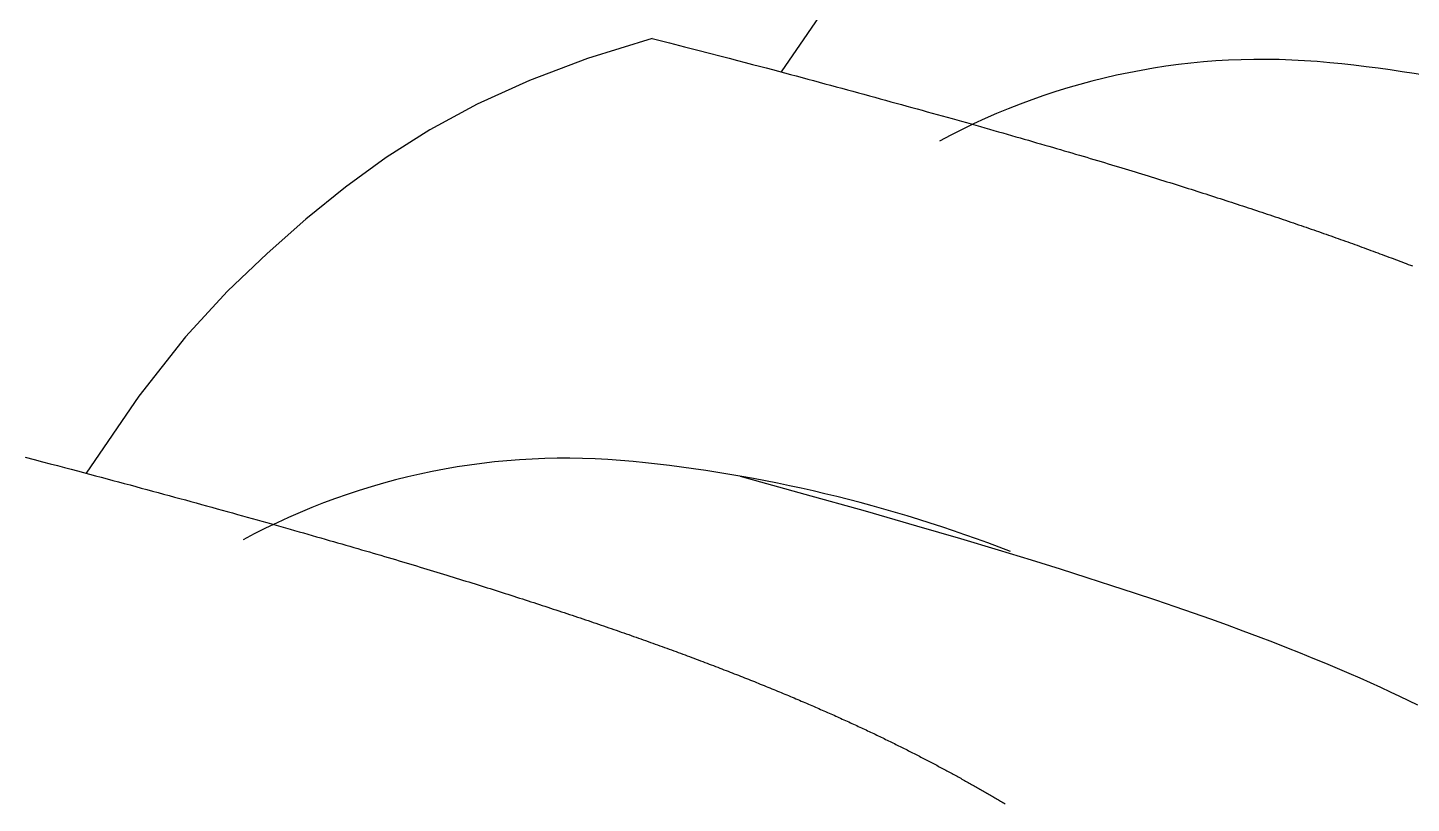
# Model space of a CAD drawing. Header units: inches. Extents: x 62745 to 64469, y 7520 to 8963.
# Drawn here: x 62837.318 to 62841.457, y 8080.742 to 8083.062 of the extents above; entities that cross this region are included whole.
import ezdxf

# ---------------------------------------------------------------- set-up
doc = ezdxf.new("R2010")
doc.units = ezdxf.units.IN
doc.header["$MEASUREMENT"] = 0
doc.layers.add('2', color=2, linetype='Continuous')

msp = doc.modelspace()

# ---------------------------------------------------------------- linework, layer by layer
at = {"layer": '2'}
for points in [[(62841.26525816, 8084.22937887), (62841.07122031, 8084.16920485), (62840.89780697, 8084.10378822), (62840.74185303, 8084.03285783), (62840.60019335, 8083.95614249), (62840.46966285, 8083.87337105), (62840.3470964, 8083.78427233), (62840.22932889, 8083.68857517), (62840.11319522, 8083.5860084), (62839.99502635, 8083.47354072), (62839.86913759, 8083.33710032), (62839.72934033, 8083.15985526), (62839.57219313, 8082.92900914)], [(62839.18679719, 8083.02937887), (62838.99275935, 8082.96920485), (62838.81934601, 8082.90378822), (62838.66339206, 8082.83285783), (62838.52173238, 8082.75614249), (62838.39120188, 8082.67337105), (62838.26863543, 8082.58427233), (62838.15086792, 8082.48857517), (62838.03473425, 8082.3860084), (62837.91656538, 8082.27354072), (62837.79067662, 8082.13710032), (62837.65087936, 8081.95985526), (62837.49373216, 8081.72900914)], [(62839.18679719, 8083.02937887), (62839.23827371, 8083.01616191), (62839.28351801, 8083.00451579), (62839.3232524, 8082.99425865), (62839.3581992, 8082.98520861), (62839.38908072, 8082.9771838), (62839.41661929, 8082.97000234), (62839.44153723, 8082.96348236), (62839.46455684, 8082.95744199), (62839.48630317, 8082.95172367), (62839.5070121, 8082.94626705), (62839.5268222, 8082.94103611), (62839.54587208, 8082.93599482), (62839.56430033, 8082.93110715), (62839.58224553, 8082.92633708), (62839.59984628, 8082.92164858), (62839.61724116, 8082.91700561), (62839.63454532, 8082.91237828), (62839.6517801, 8082.90776116), (62839.66894337, 8082.90315496), (62839.68603304, 8082.89856037), (62839.70304698, 8082.8939781), (62839.71998308, 8082.88940886), (62839.73683922, 8082.88485333), (62839.7536133, 8082.88031223), (62839.7703032, 8082.87578626), (62839.78690681, 8082.87127611), (62839.80342201, 8082.8667825), (62839.81984669, 8082.86230612), (62839.83617874, 8082.85784767), (62839.85241604, 8082.85340785), (62839.86855648, 8082.84898738), (62839.88459795, 8082.84458694), (62839.90053832, 8082.84020725), (62839.9163755, 8082.83584899), (62839.93210737, 8082.83151289), (62839.9477318, 8082.82719963), (62839.9632467, 8082.82290992), (62839.97864994, 8082.81864446), (62839.99393941, 8082.81440395), (62840.009113, 8082.8101891), (62840.0241687, 8082.80600057), (62840.03910491, 8082.80183891), (62840.05392013, 8082.79770464), (62840.06861287, 8082.79359827), (62840.08318164, 8082.78952031), (62840.09762493, 8082.78547128), (62840.11194126, 8082.7814517), (62840.12612913, 8082.77746208), (62840.14018745, 8082.7735028), (62840.15411679, 8082.76957377), (62840.16791813, 8082.76567473), (62840.18159244, 8082.76180547), (62840.19514071, 8082.75796574), (62840.20856391, 8082.75415532), (62840.22186302, 8082.75037396), (62840.23503902, 8082.74662143), (62840.24809298, 8082.74289747), (62840.2610264, 8082.73920168), (62840.27384087, 8082.73553365), (62840.286538, 8082.73189296), (62840.29911938, 8082.72827917), (62840.31158659, 8082.72469187), (62840.32394125, 8082.72113064), (62840.33618494, 8082.71759505), (62840.34831925, 8082.71408469), (62840.3603458, 8082.71059914), (62840.37226617, 8082.70713796), (62840.38408195, 8082.70370074), (62840.39579475, 8082.70028706), (62840.40740615, 8082.69689649), (62840.41891777, 8082.69352862), (62840.43033118, 8082.69018302), (62840.44164799, 8082.68685927), (62840.45286979, 8082.68355694), (62840.46399817, 8082.68027563), (62840.47503475, 8082.6770149), (62840.4859811, 8082.67377433), (62840.49683883, 8082.67055351), (62840.50760952, 8082.667352), (62840.51829479, 8082.6641694), (62840.52889622, 8082.66100527), (62840.5394154, 8082.65785919), (62840.54985395, 8082.65473075), (62840.56021344, 8082.65161952), (62840.57049548, 8082.64852508), (62840.58070165, 8082.64544701), (62840.59083357, 8082.64238488), (62840.60089282, 8082.63933828), (62840.610881, 8082.63630678), (62840.62079971, 8082.63328997), (62840.63065053, 8082.63028741), (62840.64043507, 8082.62729869), (62840.65015493, 8082.62432339), (62840.65981169, 8082.62136108), (62840.66940696, 8082.61841134), (62840.67894232, 8082.61547375), (62840.68841938, 8082.6125479), (62840.69783974, 8082.60963335), (62840.70720498, 8082.60672969), (62840.7165167, 8082.60383649), (62840.7257765, 8082.60095333), (62840.73498598, 8082.59807979), (62840.74414673, 8082.59521546), (62840.75326034, 8082.5923599), (62840.76232837, 8082.5895127), (62840.77135221, 8082.58667351), (62840.78033321, 8082.58384197), (62840.7892727, 8082.58101772), (62840.79817204, 8082.57820041), (62840.80703256, 8082.57538969), (62840.81585563, 8082.57258519), (62840.82464257, 8082.56978658), (62840.83339458, 8082.56699354), (62840.84211216, 8082.56420593), (62840.85079565, 8082.56142369), (62840.85944541, 8082.55864672), (62840.86806177, 8082.55587495), (62840.87664509, 8082.55310829), (62840.88519571, 8082.55034665), (62840.89371396, 8082.54758996), (62840.90220017, 8082.54483815), (62840.91065445, 8082.54209118), (62840.91907692, 8082.53934904), (62840.92746765, 8082.53661173), (62840.93582676, 8082.53387921), (62840.94415432, 8082.53115149), (62840.95245045, 8082.52842854), (62840.96071522, 8082.52571035), (62840.96894874, 8082.5229969), (62840.97715111, 8082.52028818), (62840.98532241, 8082.51758417), (62840.99346274, 8082.51488486), (62841.0015722, 8082.51219024), (62841.00965088, 8082.50950028), (62841.01769888, 8082.50681498), (62841.02571629, 8082.50413432), (62841.0337032, 8082.50145829), (62841.04165972, 8082.49878686), (62841.04958593, 8082.49612003), (62841.05748194, 8082.49345778), (62841.06534783, 8082.49080009), (62841.0731837, 8082.48814695), (62841.08098965, 8082.48549835), (62841.08876577, 8082.48285427), (62841.09651215, 8082.48021469), (62841.1042289, 8082.47757961), (62841.1119161, 8082.474949), (62841.11957385, 8082.47232285), (62841.12720224, 8082.46970115), (62841.13480138, 8082.46708388), (62841.14237135, 8082.46447102), (62841.14991226, 8082.46186257), (62841.15742418, 8082.4592585), (62841.16490723, 8082.4566588), (62841.17236149, 8082.45406346), (62841.17978707, 8082.45147246), (62841.18718404, 8082.44888579), (62841.19455252, 8082.44630343), (62841.20189259, 8082.44372537), (62841.20920435, 8082.44115159), (62841.2164879, 8082.43858207), (62841.22374332, 8082.43601681), (62841.23097072, 8082.43345579), (62841.23817019, 8082.43089899), (62841.24534182, 8082.42834639), (62841.25248572, 8082.42579799), (62841.25960196, 8082.42325377), (62841.26669066, 8082.42071371), (62841.27375189, 8082.4181778), (62841.28078577, 8082.41564602), (62841.28779238, 8082.41311836), (62841.29477182, 8082.41059481), (62841.30172419, 8082.40807534), (62841.30864957, 8082.40555994), (62841.31554806, 8082.40304861), (62841.32241977, 8082.40054132), (62841.32926477, 8082.39803806), (62841.33608318, 8082.39553881), (62841.34287508, 8082.39304356), (62841.34964056, 8082.39055229), (62841.35637973, 8082.388065), (62841.36309268, 8082.38558166), (62841.3697795, 8082.38310226), (62841.37644028, 8082.38062678), (62841.38307513, 8082.37815522), (62841.38968414, 8082.37568755), (62841.3962674, 8082.37322376), (62841.40282501, 8082.37076383), (62841.40935705, 8082.36830775), (62841.41586364, 8082.36585552), (62841.42234486, 8082.3634071), (62841.4288008, 8082.36096248), (62841.43523157, 8082.35852166), (62841.44163726, 8082.35608461), (62841.44801795, 8082.35365133), (62841.45437375, 8082.35122179), (62841.46070476, 8082.34879598)], [(62837.31061975, 8081.7771838), (62837.33815832, 8081.77000234), (62837.36307626, 8081.76348236), (62837.38609587, 8081.75744199), (62837.40784221, 8081.75172367), (62837.42855113, 8081.74626705), (62837.44836124, 8081.74103611), (62837.46741112, 8081.73599482), (62837.48583936, 8081.73110715), (62837.50378456, 8081.72633708), (62837.52138531, 8081.72164858), (62837.53878019, 8081.71700561), (62837.55608435, 8081.71237828), (62837.57331913, 8081.70776116), (62837.5904824, 8081.70315496), (62837.60757207, 8081.69856037), (62837.62458601, 8081.6939781), (62837.64152211, 8081.68940886), (62837.65837825, 8081.68485333), (62837.67515233, 8081.68031223), (62837.69184223, 8081.67578626), (62837.70844584, 8081.67127611), (62837.72496104, 8081.6667825), (62837.74138572, 8081.66230612), (62837.75771777, 8081.65784767), (62837.77395507, 8081.65340785), (62837.79009551, 8081.64898738), (62837.80613698, 8081.64458694), (62837.82207736, 8081.64020725), (62837.83791453, 8081.63584899), (62837.8536464, 8081.63151289), (62837.86927083, 8081.62719963), (62837.88478573, 8081.62290992), (62837.90018897, 8081.61864446), (62837.91547844, 8081.61440395), (62837.93065203, 8081.6101891), (62837.94570773, 8081.60600057), (62837.96064394, 8081.60183891), (62837.97545916, 8081.59770464), (62837.9901519, 8081.59359827), (62838.00472067, 8081.58952031), (62838.01916396, 8081.58547128), (62838.03348029, 8081.5814517), (62838.04766816, 8081.57746208), (62838.06172648, 8081.5735028), (62838.07565582, 8081.56957377), (62838.08945716, 8081.56567473), (62838.10313148, 8081.56180547), (62838.11667974, 8081.55796574), (62838.13010294, 8081.55415532), (62838.14340205, 8081.55037396), (62838.15657805, 8081.54662143), (62838.16963201, 8081.54289747), (62838.18256543, 8081.53920168), (62838.19537991, 8081.53553365), (62838.20807703, 8081.53189296), (62838.22065841, 8081.52827917), (62838.23312562, 8081.52469187), (62838.24548028, 8081.52113064), (62838.25772397, 8081.51759505), (62838.26985829, 8081.51408469), (62838.28188483, 8081.51059914), (62838.2938052, 8081.50713796), (62838.30562098, 8081.50370074), (62838.31733378, 8081.50028706), (62838.32894518, 8081.49689649), (62838.3404568, 8081.49352862), (62838.35187021, 8081.49018302), (62838.36318702, 8081.48685927), (62838.37440882, 8081.48355694), (62838.38553721, 8081.48027563), (62838.39657378, 8081.4770149), (62838.40752013, 8081.47377433), (62838.41837786, 8081.47055351), (62838.42914855, 8081.467352), (62838.43983382, 8081.4641694), (62838.45043525, 8081.46100527), (62838.46095444, 8081.45785919), (62838.47139298, 8081.45473075), (62838.48175247, 8081.45161952), (62838.49203451, 8081.44852508), (62838.50224069, 8081.44544701), (62838.5123726, 8081.44238488), (62838.52243185, 8081.43933828), (62838.53242003, 8081.43630678), (62838.54233874, 8081.43328997), (62838.55218956, 8081.43028741), (62838.5619741, 8081.42729869), (62838.57169396, 8081.42432339), (62838.58135072, 8081.42136108), (62838.59094599, 8081.41841134), (62838.60048135, 8081.41547375), (62838.60995841, 8081.4125479), (62838.61937877, 8081.40963335), (62838.62874401, 8081.40672969), (62838.63805573, 8081.40383649), (62838.64731553, 8081.40095333), (62838.65652501, 8081.39807979), (62838.66568576, 8081.39521546), (62838.67479937, 8081.3923599), (62838.6838674, 8081.3895127), (62838.69289124, 8081.38667351), (62838.70187224, 8081.38384197), (62838.71081173, 8081.38101772), (62838.71971107, 8081.37820041), (62838.7285716, 8081.37538969), (62838.73739466, 8081.37258519), (62838.7461816, 8081.36978658), (62838.75493361, 8081.36699354), (62838.76365119, 8081.36420593), (62838.77233468, 8081.36142369), (62838.78098444, 8081.35864672), (62838.7896008, 8081.35587495), (62838.79818412, 8081.35310829), (62838.80673474, 8081.35034665), (62838.81525299, 8081.34758996), (62838.8237392, 8081.34483815), (62838.83219348, 8081.34209118), (62838.84061595, 8081.33934904), (62838.84900668, 8081.33661173), (62838.85736579, 8081.33387921), (62838.86569335, 8081.33115149), (62838.87398948, 8081.32842854), (62838.88225425, 8081.32571035), (62838.89048777, 8081.3229969), (62838.89869014, 8081.32028818), (62838.90686144, 8081.31758417), (62838.91500177, 8081.31488486), (62838.92311123, 8081.31219024), (62838.93118991, 8081.30950028), (62838.93923791, 8081.30681498), (62838.94725532, 8081.30413432), (62838.95524224, 8081.30145829), (62838.96319875, 8081.29878686), (62838.97112497, 8081.29612003), (62838.97902097, 8081.29345778), (62838.98688686, 8081.29080009), (62838.99472273, 8081.28814695), (62839.00252868, 8081.28549835), (62839.0103048, 8081.28285427), (62839.01805118, 8081.28021469), (62839.02576793, 8081.27757961), (62839.03345513, 8081.274949), (62839.04111288, 8081.27232285), (62839.04874128, 8081.26970115), (62839.05634041, 8081.26708388), (62839.06391038, 8081.26447102), (62839.07145129, 8081.26186257), (62839.07896321, 8081.2592585), (62839.08644626, 8081.2566588), (62839.09390052, 8081.25406346), (62839.1013261, 8081.25147246), (62839.10872307, 8081.24888579), (62839.11609155, 8081.24630343), (62839.12343162, 8081.24372537), (62839.13074338, 8081.24115159), (62839.13802693, 8081.23858207), (62839.14528235, 8081.23601681), (62839.15250975, 8081.23345579), (62839.15970922, 8081.23089899), (62839.16688085, 8081.22834639), (62839.17402475, 8081.22579799), (62839.18114099, 8081.22325377), (62839.18822969, 8081.22071371), (62839.19529093, 8081.2181778), (62839.2023248, 8081.21564602), (62839.20933141, 8081.21311836), (62839.21631085, 8081.21059481), (62839.22326322, 8081.20807534), (62839.2301886, 8081.20555994), (62839.23708709, 8081.20304861), (62839.2439588, 8081.20054132), (62839.2508038, 8081.19803806), (62839.25762221, 8081.19553881), (62839.26441411, 8081.19304356), (62839.27117959, 8081.19055229), (62839.27791876, 8081.188065), (62839.28463171, 8081.18558166), (62839.29131853, 8081.18310226), (62839.29797931, 8081.18062678), (62839.30461416, 8081.17815522), (62839.31122317, 8081.17568755), (62839.31780643, 8081.17322376), (62839.32436404, 8081.17076383), (62839.33089609, 8081.16830775), (62839.33740267, 8081.16585552), (62839.34388389, 8081.1634071), (62839.35033984, 8081.16096248), (62839.3567706, 8081.15852166), (62839.36317629, 8081.15608461), (62839.36955698, 8081.15365133), (62839.37591278, 8081.15122179), (62839.38224379, 8081.14879598), (62839.38855009, 8081.14637389), (62839.39483178, 8081.1439555), (62839.40108896, 8081.1415408), (62839.40732172, 8081.13912977), (62839.41353016, 8081.13672239), (62839.41971436, 8081.13431866), (62839.42587444, 8081.13191855), (62839.43201047, 8081.12952206), (62839.43812256, 8081.12712916), (62839.4442108, 8081.12473985), (62839.45027529, 8081.1223541), (62839.45631611, 8081.11997191), (62839.46233338, 8081.11759325), (62839.46832717, 8081.11521812), (62839.47429759, 8081.11284649), (62839.48024473, 8081.11047836), (62839.48616868, 8081.10811371), (62839.49206955, 8081.10575252), (62839.49794742, 8081.10339477), (62839.50380239, 8081.10104047), (62839.50963455, 8081.09868958), (62839.51544401, 8081.09634209), (62839.52123084, 8081.09399799), (62839.52699516, 8081.09165727), (62839.53273706, 8081.0893199), (62839.53845662, 8081.08698588), (62839.54415395, 8081.08465519), (62839.54982913, 8081.08232782), (62839.55548228, 8081.08000374), (62839.56111347, 8081.07768295), (62839.5667228, 8081.07536543), (62839.57231037, 8081.07305116), (62839.57787628, 8081.07074013), (62839.58342062, 8081.06843233), (62839.58894348, 8081.06612774), (62839.59444496, 8081.06382634), (62839.59992515, 8081.06152812), (62839.60538415, 8081.05923307), (62839.61082206, 8081.05694117), (62839.61623896, 8081.05465241), (62839.62163496, 8081.05236676), (62839.62701014, 8081.05008423), (62839.63236461, 8081.04780478), (62839.63769845, 8081.04552841), (62839.64301177, 8081.0432551), (62839.64830466, 8081.04098484), (62839.65357721, 8081.03871761), (62839.65882952, 8081.03645339), (62839.66406168, 8081.03419218), (62839.66927379, 8081.03193396), (62839.67446594, 8081.0296787), (62839.67963822, 8081.02742641), (62839.68479074, 8081.02517705), (62839.68992359, 8081.02293062), (62839.69503686, 8081.02068711), (62839.70013065, 8081.01844649), (62839.70520505, 8081.01620876), (62839.71026015, 8081.01397389), (62839.71529606, 8081.01174188), (62839.72031287, 8081.0095127), (62839.72531066, 8081.00728635), (62839.73028954, 8081.00506281), (62839.73524961, 8081.00284206), (62839.74019095, 8081.00062409), (62839.74511366, 8080.99840888), (62839.75001784, 8080.99619642), (62839.75490358, 8080.99398669), (62839.75977098, 8080.99177968), (62839.76462013, 8080.98957538), (62839.76945112, 8080.98737377), (62839.77426405, 8080.98517483), (62839.77905902, 8080.98297855), (62839.78383612, 8080.98078491), (62839.78859545, 8080.97859391), (62839.7933371, 8080.97640551), (62839.79806116, 8080.97421972), (62839.80276773, 8080.97203652), (62839.80745691, 8080.96985588), (62839.81212879, 8080.9676778), (62839.81678347, 8080.96550226), (62839.82142103, 8080.96332924), (62839.82604158, 8080.96115873), (62839.83064521, 8080.95899072), (62839.83523201, 8080.9568252), (62839.83980209, 8080.95466213), (62839.84435553, 8080.95250152), (62839.84889242, 8080.95034334), (62839.85341288, 8080.94818759), (62839.85791698, 8080.94603424), (62839.86240483, 8080.94388328), (62839.86687651, 8080.9417347), (62839.87133213, 8080.93958848), (62839.87577178, 8080.93744461), (62839.88019556, 8080.93530307), (62839.88460355, 8080.93316385), (62839.88899586, 8080.93102692), (62839.89337257, 8080.92889229), (62839.89773379, 8080.92675993), (62839.90207961, 8080.92462982), (62839.90641012, 8080.92250196), (62839.91072542, 8080.92037633), (62839.91502561, 8080.9182529), (62839.91931077, 8080.91613168), (62839.923581, 8080.91401264), (62839.92783641, 8080.91189577), (62839.93207707, 8080.90978105), (62839.9363031, 8080.90766846), (62839.94051458, 8080.90555801), (62839.9447116, 8080.90344966), (62839.94889427, 8080.9013434), (62839.95306268, 8080.89923922), (62839.95721692, 8080.89713711), (62839.96135708, 8080.89503705), (62839.96548327, 8080.89293901), (62839.96959558, 8080.890843), (62839.9736941, 8080.888749), (62839.97777892, 8080.88665698), (62839.98185015, 8080.88456694), (62839.98590788, 8080.88247885), (62839.98995219, 8080.88039272), (62839.9939832, 8080.87830851), (62839.99800098, 8080.87622621), (62840.00200565, 8080.87414582), (62840.00599728, 8080.87206731), (62840.00997598, 8080.86999067), (62840.01394184, 8080.86791589), (62840.01789496, 8080.86584295), (62840.02183543, 8080.86377183), (62840.02576335, 8080.86170253), (62840.02967881, 8080.85963502), (62840.0335819, 8080.85756929), (62840.03747273, 8080.85550533), (62840.04135138, 8080.85344312), (62840.04521795, 8080.85138264), (62840.04907254, 8080.84932389), (62840.05291524, 8080.84726684), (62840.05674614, 8080.84521149), (62840.06056535, 8080.84315781), (62840.06437295, 8080.84110579), (62840.06816904, 8080.83905542), (62840.07195371, 8080.83700668), (62840.07572707, 8080.83495956), (62840.0794892, 8080.83291405), (62840.0832402, 8080.83087011), (62840.08698017, 8080.82882776), (62840.0907092, 8080.82678696), (62840.09442738, 8080.8247477), (62840.09813481, 8080.82270997), (62840.10183159, 8080.82067375), (62840.1055178, 8080.81863904), (62840.10919355, 8080.8166058), (62840.11285893, 8080.81457403), (62840.11651404, 8080.81254372), (62840.12015896, 8080.81051485), (62840.1237938, 8080.80848739), (62840.12741864, 8080.80646135), (62840.13103359, 8080.8044367), (62840.13463874, 8080.80241344), (62840.13823419, 8080.80039153), (62840.14182002, 8080.79837097), (62840.14539634, 8080.79635175), (62840.14896323, 8080.79433385), (62840.1525208, 8080.79231725), (62840.15606914, 8080.79030195), (62840.15960833, 8080.78828791), (62840.16313848, 8080.78627514), (62840.16665968, 8080.78426362), (62840.17017202, 8080.78225332), (62840.17367558, 8080.78024425), (62840.17717047, 8080.77823637), (62840.18065678, 8080.77622968), (62840.18413459, 8080.77422417), (62840.18760399, 8080.77221982), (62840.19106507, 8080.77021661), (62840.1945179, 8080.76821454), (62840.19796257, 8080.76621359), (62840.20139917, 8080.76421375), (62840.20482776, 8080.762215), (62840.20824845, 8080.76021734), (62840.2116613, 8080.75822074), (62840.21506641, 8080.7562252), (62840.21846384, 8080.7542307), (62840.22185369, 8080.75223723), (62840.22523602, 8080.75024478), (62840.22861093, 8080.74825333), (62840.23197849, 8080.74626288), (62840.23533878, 8080.7442734), (62840.23869188, 8080.74228489), (62840.24203787, 8080.74029734)], [(62839.44914766, 8081.72035622), (62839.6427365, 8081.6668401), (62839.82319443, 8081.61614878), (62839.97719696, 8081.5720811), (62840.10865843, 8081.53367035), (62840.22149316, 8081.49994982), (62840.31961546, 8081.46995281), (62840.40693967, 8081.44271262), (62840.48683183, 8081.41739405), (62840.56046487, 8081.39368794), (62840.62846346, 8081.37141666), (62840.69145225, 8081.35040255), (62840.7500559, 8081.33046799), (62840.80489908, 8081.31143532), (62840.85660643, 8081.2931269), (62840.90580263, 8081.27536509), (62840.95301777, 8081.25800065), (62840.99840379, 8081.24099799), (62841.04201807, 8081.22434992), (62841.08391799, 8081.20804925), (62841.12416092, 8081.19208879), (62841.16280424, 8081.17646136), (62841.19990534, 8081.16115978), (62841.23552159, 8081.14617684), (62841.26971307, 8081.13150358), (62841.30255063, 8081.11712383), (62841.33410781, 8081.10301965), (62841.36445816, 8081.0891731), (62841.39367522, 8081.07556623), (62841.42183254, 8081.06218109), (62841.44900367, 8081.04899974), (62841.47526216, 8081.03600422)]]:
    msp.add_lwpolyline(points, dxfattribs=at)
for points in [[(62842.34154004, 8082.68723657, 0.0679462668), (62841.21285317, 8082.95677833, 0.1495806637), (62840.04577708, 8082.72235732, 0.1568512197)], [(62840.25837463, 8081.49463887, 0.0679462668), (62839.12968776, 8081.76418063, 0.1495806637), (62837.96261167, 8081.52975961, 0.1568512197)]]:
    msp.add_lwpolyline(points, format="xyb", dxfattribs=at)

doc.saveas('drawing.dxf')
